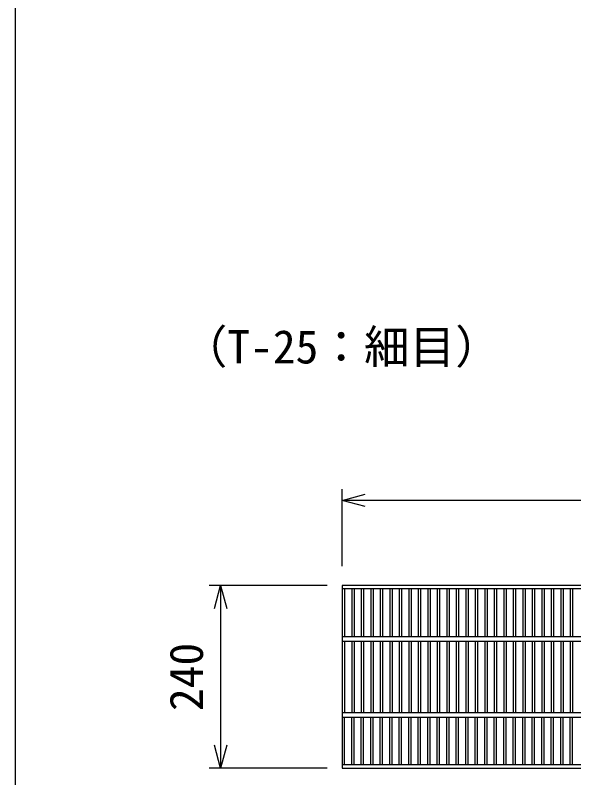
# Model space of a CAD drawing. Units: millimetres, scale not verified. Extents: x -16800 to 16800, y -5940 to 5940.
# Drawn here: x -6908 to -6174, y 279 to 1281 of the extents above; entities that cross this region are included whole.
import ezdxf
from ezdxf.enums import TextEntityAlignment as Align

# ---------------------------------------------------------------- set-up
doc = ezdxf.new("R2010")
doc.units = ezdxf.units.MM
doc.header["$LTSCALE"] = 20
for name, color, linetype, lineweight in [('0-0_DIM', 7, 'Continuous', 25), ('0-2_HATCH', 6, 'Continuous', 25), ('0-6_TXT', 7, 'Continuous', 25)]:
    doc.layers.add(name, color=color, linetype=linetype, lineweight=lineweight)
doc.styles.add('ＭＳ ゴシック', font='')
doc.styles.get('ＭＳ ゴシック').set_extended_font_data('MS Gothic')

msp = doc.modelspace()

# ---------------------------------------------------------------- linework, layer by layer
at = {"layer": '0-0_DIM'}
for p, q in [((-6478.07, 557.29), (-6478.07, 658.88)), ((-5483.07, 643.88), (-6478.07, 643.88)), ((-6498.07, 532.07), (-6653.07, 532.07)), ((-6638.07, 532.07), (-6638.07, 292.07)), ((-6498.07, 292.07), (-6653.07, 292.07))]:
    msp.add_line(p, q, dxfattribs=at)
for points in [[(-6448.07, 635.84), (-6478.07, 643.88), (-6448.07, 651.92)], [(-6646.1, 502.07), (-6638.07, 532.07), (-6630.03, 502.07)], [(-6630.03, 322.07), (-6638.07, 292.07), (-6646.1, 322.07)]]:
    msp.add_lwpolyline(points, dxfattribs=at)
at = {"layer": '0-2_HATCH'}
for p, q in [((-5483.07, 527.57), (-6478.07, 527.57)), ((-6475.07, 527.57), (-6475.07, 465.07)), ((-6465.57, 527.57), (-6465.57, 465.07)), ((-6462.57, 527.57), (-6462.57, 465.07)), ((-6453.07, 527.57), (-6453.07, 465.07)), ((-6450.07, 527.57), (-6450.07, 465.07)), ((-6440.57, 527.57), (-6440.57, 465.07)), ((-6437.57, 527.57), (-6437.57, 465.07)), ((-6428.07, 527.57), (-6428.07, 465.07)), ((-6425.07, 527.57), (-6425.07, 465.07)), ((-6415.57, 527.57), (-6415.57, 465.07)), ((-6412.57, 527.57), (-6412.57, 465.07)), ((-6403.07, 527.57), (-6403.07, 465.07)), ((-6400.07, 527.57), (-6400.07, 465.07)), ((-6390.57, 527.57), (-6390.57, 465.07)), ((-6387.57, 527.57), (-6387.57, 465.07)), ((-6378.07, 527.57), (-6378.07, 465.07)), ((-6375.07, 527.57), (-6375.07, 465.07)), ((-6365.57, 527.57), (-6365.57, 465.07)), ((-6362.57, 527.57), (-6362.57, 465.07)), ((-6353.07, 527.57), (-6353.07, 465.07)), ((-6350.07, 527.57), (-6350.07, 465.07)), ((-6340.57, 527.57), (-6340.57, 465.07)), ((-6337.57, 527.57), (-6337.57, 465.07)), ((-6328.07, 527.57), (-6328.07, 465.07)), ((-6325.07, 527.57), (-6325.07, 465.07)), ((-6315.57, 527.57), (-6315.57, 465.07)), ((-6312.57, 527.57), (-6312.57, 465.07)), ((-6303.07, 527.57), (-6303.07, 465.07)), ((-6300.07, 527.57), (-6300.07, 465.07)), ((-6290.57, 527.57), (-6290.57, 465.07)), ((-6287.57, 527.57), (-6287.57, 465.07)), ((-6278.07, 527.57), (-6278.07, 465.07)), ((-6275.07, 527.57), (-6275.07, 465.07)), ((-6265.57, 527.57), (-6265.57, 465.07)), ((-6262.57, 527.57), (-6262.57, 465.07)), ((-6253.07, 527.57), (-6253.07, 465.07)), ((-6250.07, 527.57), (-6250.07, 465.07)), ((-6240.57, 527.57), (-6240.57, 465.07)), ((-6237.57, 527.57), (-6237.57, 465.07)), ((-6228.07, 527.57), (-6228.07, 465.07)), ((-6225.07, 527.57), (-6225.07, 465.07)), ((-6215.57, 527.57), (-6215.57, 465.07)), ((-6212.57, 527.57), (-6212.57, 465.07)), ((-6203.07, 527.57), (-6203.07, 465.07)), ((-6200.07, 527.57), (-6200.07, 465.07)), ((-6190.57, 527.57), (-6190.57, 465.07)), ((-6187.57, 527.57), (-6187.57, 465.07)), ((-6178.07, 527.57), (-6178.07, 465.07)), ((-6175.07, 527.57), (-6175.07, 465.07)), ((-6478.07, 465.07), (-5483.07, 465.07)), ((-6478.07, 459.07), (-5483.07, 459.07)), ((-6475.07, 459.07), (-6475.07, 365.07)), ((-6465.57, 459.07), (-6465.57, 365.07)), ((-6462.57, 459.07), (-6462.57, 365.07)), ((-6453.07, 459.07), (-6453.07, 365.07)), ((-6450.07, 459.07), (-6450.07, 365.07)), ((-6440.57, 459.07), (-6440.57, 365.07)), ((-6437.57, 459.07), (-6437.57, 365.07)), ((-6428.07, 459.07), (-6428.07, 365.07)), ((-6425.07, 459.07), (-6425.07, 365.07)), ((-6415.57, 459.07), (-6415.57, 365.07)), ((-6412.57, 459.07), (-6412.57, 365.07)), ((-6403.07, 459.07), (-6403.07, 365.07)), ((-6400.07, 459.07), (-6400.07, 365.07)), ((-6390.57, 459.07), (-6390.57, 365.07)), ((-6387.57, 459.07), (-6387.57, 365.07)), ((-6378.07, 459.07), (-6378.07, 365.07)), ((-6375.07, 459.07), (-6375.07, 365.07)), ((-6365.57, 459.07), (-6365.57, 365.07)), ((-6362.57, 459.07), (-6362.57, 365.07)), ((-6353.07, 459.07), (-6353.07, 365.07)), ((-6350.07, 459.07), (-6350.07, 365.07)), ((-6340.57, 459.07), (-6340.57, 365.07)), ((-6337.57, 459.07), (-6337.57, 365.07)), ((-6328.07, 459.07), (-6328.07, 365.07)), ((-6325.07, 459.07), (-6325.07, 365.07)), ((-6315.57, 459.07), (-6315.57, 365.07)), ((-6312.57, 459.07), (-6312.57, 365.07)), ((-6303.07, 459.07), (-6303.07, 365.07)), ((-6300.07, 459.07), (-6300.07, 365.07)), ((-6290.57, 459.07), (-6290.57, 365.07)), ((-6287.57, 459.07), (-6287.57, 365.07)), ((-6278.07, 459.07), (-6278.07, 365.07)), ((-6275.07, 459.07), (-6275.07, 365.07)), ((-6265.57, 459.07), (-6265.57, 365.07)), ((-6262.57, 459.07), (-6262.57, 365.07)), ((-6253.07, 459.07), (-6253.07, 365.07)), ((-6250.07, 459.07), (-6250.07, 365.07)), ((-6240.57, 459.07), (-6240.57, 365.07)), ((-6237.57, 459.07), (-6237.57, 365.07)), ((-6228.07, 459.07), (-6228.07, 365.07)), ((-6225.07, 459.07), (-6225.07, 365.07)), ((-6215.57, 459.07), (-6215.57, 365.07)), ((-6212.57, 459.07), (-6212.57, 365.07)), ((-6203.07, 459.07), (-6203.07, 365.07)), ((-6200.07, 459.07), (-6200.07, 365.07)), ((-6190.57, 459.07), (-6190.57, 365.07)), ((-6187.57, 459.07), (-6187.57, 365.07)), ((-6178.07, 459.07), (-6178.07, 365.07)), ((-6175.07, 459.07), (-6175.07, 365.07)), ((-6478.07, 365.07), (-5483.07, 365.07)), ((-6478.07, 359.07), (-5483.07, 359.07)), ((-6475.07, 296.57), (-6475.07, 359.07)), ((-6465.57, 296.57), (-6465.57, 359.07)), ((-6462.57, 296.57), (-6462.57, 359.07)), ((-6453.07, 296.57), (-6453.07, 359.07)), ((-6450.07, 296.57), (-6450.07, 359.07)), ((-6440.57, 296.57), (-6440.57, 359.07)), ((-6437.57, 296.57), (-6437.57, 359.07)), ((-6428.07, 296.57), (-6428.07, 359.07)), ((-6425.07, 296.57), (-6425.07, 359.07)), ((-6415.57, 296.57), (-6415.57, 359.07)), ((-6412.57, 296.57), (-6412.57, 359.07)), ((-6403.07, 296.57), (-6403.07, 359.07)), ((-6400.07, 296.57), (-6400.07, 359.07)), ((-6390.57, 296.57), (-6390.57, 359.07)), ((-6387.57, 296.57), (-6387.57, 359.07)), ((-6378.07, 296.57), (-6378.07, 359.07)), ((-6375.07, 296.57), (-6375.07, 359.07)), ((-6365.57, 296.57), (-6365.57, 359.07)), ((-6362.57, 296.57), (-6362.57, 359.07)), ((-6353.07, 296.57), (-6353.07, 359.07)), ((-6350.07, 296.57), (-6350.07, 359.07)), ((-6340.57, 296.57), (-6340.57, 359.07)), ((-6337.57, 296.57), (-6337.57, 359.07)), ((-6328.07, 296.57), (-6328.07, 359.07)), ((-6325.07, 296.57), (-6325.07, 359.07)), ((-6315.57, 296.57), (-6315.57, 359.07)), ((-6312.57, 296.57), (-6312.57, 359.07)), ((-6303.07, 296.57), (-6303.07, 359.07)), ((-6300.07, 296.57), (-6300.07, 359.07)), ((-6290.57, 296.57), (-6290.57, 359.07)), ((-6287.57, 296.57), (-6287.57, 359.07)), ((-6278.07, 296.57), (-6278.07, 359.07)), ((-6275.07, 296.57), (-6275.07, 359.07)), ((-6265.57, 296.57), (-6265.57, 359.07)), ((-6262.57, 296.57), (-6262.57, 359.07)), ((-6253.07, 296.57), (-6253.07, 359.07)), ((-6250.07, 296.57), (-6250.07, 359.07)), ((-6240.57, 296.57), (-6240.57, 359.07)), ((-6237.57, 296.57), (-6237.57, 359.07)), ((-6228.07, 296.57), (-6228.07, 359.07)), ((-6225.07, 296.57), (-6225.07, 359.07)), ((-6215.57, 296.57), (-6215.57, 359.07)), ((-6212.57, 296.57), (-6212.57, 359.07)), ((-6203.07, 296.57), (-6203.07, 359.07)), ((-6200.07, 296.57), (-6200.07, 359.07)), ((-6190.57, 296.57), (-6190.57, 359.07)), ((-6187.57, 296.57), (-6187.57, 359.07)), ((-6178.07, 296.57), (-6178.07, 359.07)), ((-6175.07, 296.57), (-6175.07, 359.07)), ((-5483.07, 296.57), (-6478.07, 296.57))]:
    msp.add_line(p, q, dxfattribs=at)
msp.add_lwpolyline([(-5483.07, 532.07), (-6478.07, 532.07), (-6478.07, 292.07), (-5483.07, 292.07)], close=True, dxfattribs=at)
at = {"layer": '0-6_TXT'}
msp.add_lwpolyline([(-6908.23, -115.35), (-4908.23, -115.35), (-4908.23, 2334.65), (-6908.23, 2334.65)], close=True, dxfattribs=at)

# ---------------------------------------------------------------- texts
at = {"layer": '0-0_DIM', "style": 'ＭＳ ゴシック'}
msp.add_text('（T-25：細目）', height=43.99, dxfattribs=at).set_placement((-6689.2, 810.66), align=Align.BOTTOM_LEFT)
msp.add_text('240', height=43.99, rotation=90, dxfattribs=at).set_placement((-6648.07, 367.07), align=Align.BOTTOM_LEFT)

doc.saveas('drawing.dxf')
